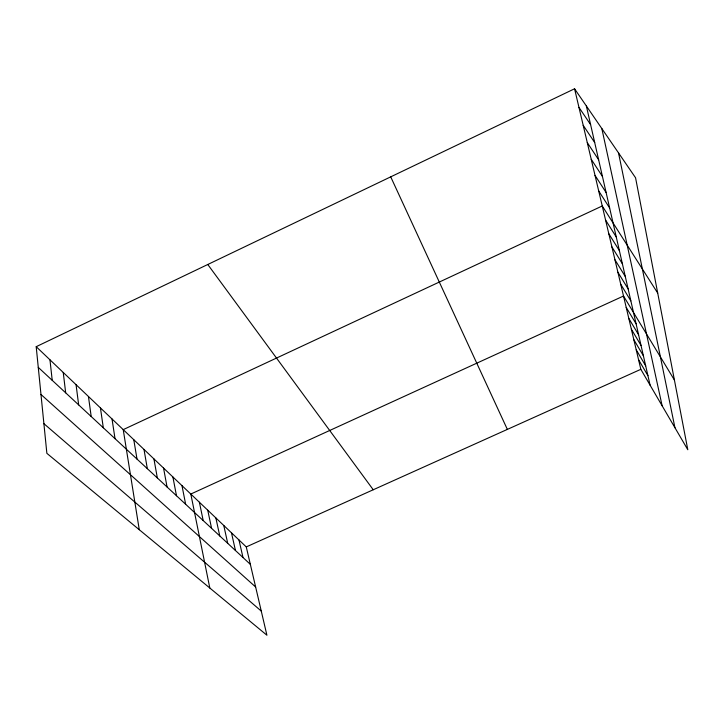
<?xml version="1.0" encoding="UTF-8"?>
<svg xmlns="http://www.w3.org/2000/svg" width="724" height="724" viewBox="0 0 724 724"><rect width="100%" height="100%" fill="white"/><g stroke="black" fill="none" stroke-linecap="round" stroke-linejoin="round"><path stroke-width="1.09" d="M36.2 346.687L246.269 546.91L266.912 635.22L46.861 453.333L36.2 346.687L574.566 88.781L635.563 177.778L687.8 449.731L640.831 369.321L574.566 88.781M246.269 546.91L640.831 369.321M43.902 423.676L261.264 611.074M40.978 394.48L255.635 586.992M38.263 367.367L250.35 564.349M207.779 264.495L373.24 489.759M578.965 107.405L590.594 124.591M583.2 125.343L594.694 142.519M587.282 142.628L598.63 159.778M591.227 159.307L602.431 176.43M595.028 175.407L606.097 192.484M598.703 190.955L609.635 207.978M657.709 293.084L602.25 205.978L123.225 429.631L139.27 529.715M605.581 220.078L616.26 236.992M608.803 233.734L619.364 250.585M611.934 246.974L622.369 263.753M614.966 259.798L625.283 276.505M617.898 272.242L628.106 288.876M620.749 284.306L630.839 300.867M674.406 380.019L623.518 296.026L190.81 494.039L209.806 588.015M626.206 307.401L636.079 323.791M628.821 318.46L638.586 334.76M631.355 329.203L641.021 345.42M633.826 339.647L643.383 355.774M636.224 349.81L645.681 365.846M638.559 359.701L647.917 375.647M390.716 176.855L507.352 429.395M238.965 539.941L243.002 557.534M586.35 105.975L650.098 385.177M231.463 532.792L235.463 550.53M223.77 525.461L227.725 543.335M601.825 128.555L662.125 405.775M215.861 517.922L219.77 535.95M207.734 510.176L211.589 528.357M199.39 502.221L203.191 520.547M618.54 152.945L674.94 427.712M181.977 485.632L185.643 504.257M172.891 476.971L176.493 495.75M163.543 468.057L167.063 486.99M153.913 458.88L157.352 477.967M143.995 449.432L147.334 468.672M133.768 439.685L137.017 459.079M112.012 418.943L115.025 438.663M100.428 407.902L103.315 427.784M88.446 396.49L91.197 416.526M76.056 384.679L78.663 404.879M63.241 372.462L65.676 392.824M49.956 359.801L52.219 380.326"/></g></svg>
